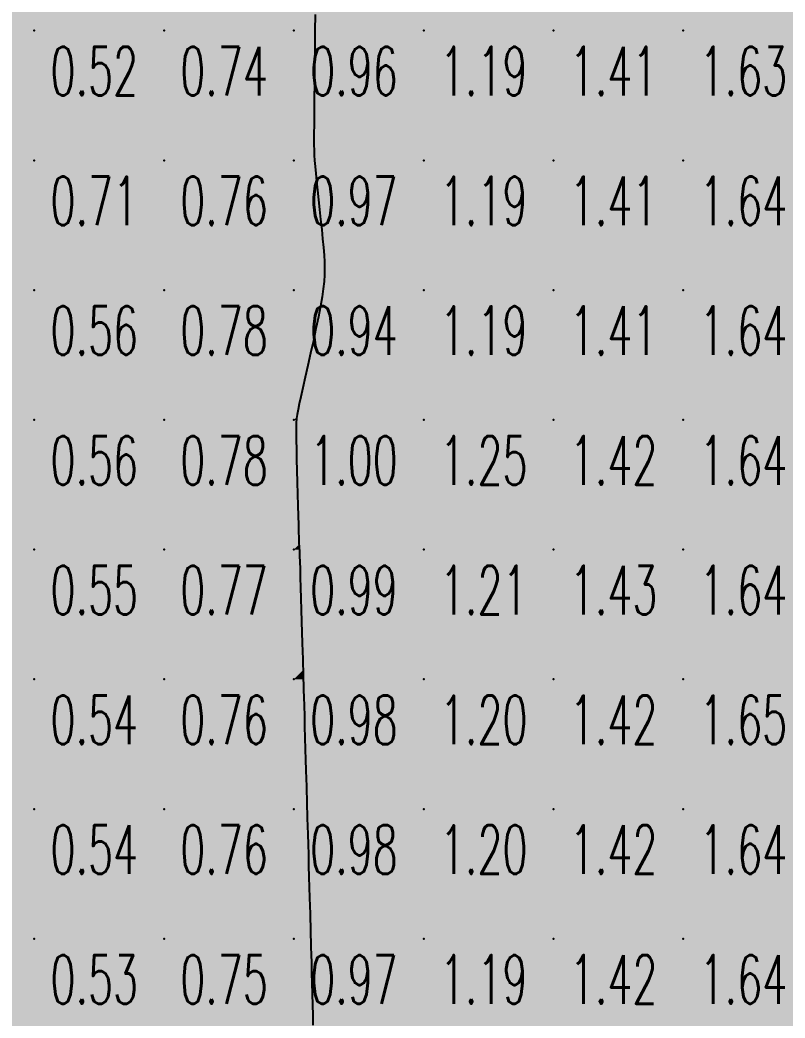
# Model space of a CAD drawing. Header units: millimetres. Extents: x 88261 to 90953, y 390274 to 392322.
# Drawn here: x 90599.2 to 90658.1, y 390581.1 to 390658.1 of the extents above; entities that cross this region are included whole.
import ezdxf
from ezdxf.enums import TextEntityAlignment as Align

# ---------------------------------------------------------------- set-up
doc = ezdxf.new("R2010")
doc.units = ezdxf.units.MM
doc.header["$LTSCALE"] = 25
doc.linetypes.add('DOT', pattern=[6.35, 0, -6.35])
for name, color, linetype in [('CN_03_00', 7, 'Continuous'), ('COTEAlt', 7, 'Continuous'), ('HSABLHUMIDE', 24, 'DOT'), ('TN_COLORIAGE', 7, 'Continuous')]:
    doc.layers.add(name, color=color, linetype=linetype)
doc.styles.add('Simplex 1.0', font='Simplex.shx', dxfattribs={"width": 0.99, "height": 2.5})
doc.styles.get("Standard").update_dxf_attribs({"font": 'times.ttf'})

# ---------------------------------------------------------------- blocks, each defined once
blk = doc.blocks.new('COTE')
at = {"color": 0}
blk.add_point((0, 0), dxfattribs=at)
at = {"layer": 'COTEAlt'}
blk.add_attdef('ALT', text='', height=3.75, dxfattribs=at).set_placement((1.25, -1.25), align=Align.TOP_LEFT)

msp = doc.modelspace()

# ---------------------------------------------------------------- hatches: boundary and pattern name
at = {"layer": 'HSABLHUMIDE', "ltscale": 2}
h = msp.add_hatch(dxfattribs=at)
h.set_pattern_fill('AR-SAND', color=41, scale=0.05, style=0)
h.set_pattern_definition([(37.5, (-0.35, -2.46), (-0.080001565, 2.447066187), [0, -1.9304, 0, -2.159, 0, -2.06375]), (7.5, (-0.35, -2.46), (2.247616416, 3.584125503), [0, -1.0414, 0, -1.7399, 0, -0.66675]), (327.5, (-1.912, -2.46), (3.954961851, 0.007185923), [0, -0.635, 0, -2.286, 0, -2.9845]), (317.5, (-1.912, -2.46), (3.817782262, 1.114646616), [0, -0.3175, 0, -1.4986, 0, -1.7145])])
h.paths.add_polyline_path([(90808.314, 390673.907), (90810.252, 390699.667), (90815.684, 390741.548), (90824.92, 390770.915), (90815.719, 390817.438), (90807.046, 390826.385), (90800.869, 390832.466), (90771.533, 390842.197), (90760.378, 390842.978), (90754.31, 390848.427), (90743.777, 390853.256), (90735.927, 390857.505), (90724.713, 390864.349), (90715.757, 390870.178), (90708.417, 390875.874), (90700.276, 390881.053), (90683.168, 390899.741), (90679.292, 390902.113), (90675.872, 390906.583), (90650.249, 390917.239), (90650.249, 390882.239), (90650.249, 390864.98), (90650.249, 390847.239), (90650.249, 390817.239), (90650.249, 390792.239), (90650.249, 390737.239), (90650.249, 390712.239), (90650.249, 390677.239), (90650.249, 390647.239), (90650.249, 390622.239), (90650.249, 390590.218), (90650.249, 390589.373), (90650.249, 390567.239), (90650.249, 390527.239), (90660.249, 390527.239), (90660.249, 390507.239), (90670.249, 390507.239), (90670.249, 390497.239), (90680.249, 390497.239), (90680.249, 390487.239), (90690.249, 390487.239), (90690.249, 390477.239), (90700.249, 390477.239), (90700.249, 390467.239), (90730.249, 390477.239), (90700.249, 390467.239), (90710.249, 390467.239), (90740.249, 390477.239), (90710.249, 390467.239), (90710.249, 390457.239), (90747.205, 390431.83), (90764.532, 390419.608), (90781.97, 390396.196), (90798.133, 390389.258), (90804.014, 390373.083), (90822.036, 390361.385), (90841.42, 390350.17), (90852.829, 390318.921), (90866.45, 390300.494), (90904.86, 390280.828), (90909.948, 390275.279), (90952.149, 390275.279), (90952.138, 390296.428), (90920.973, 390330.089), (90897.785, 390348.264), (90877.466, 390366.758), (90855.319, 390383.661), (90846.62, 390409.419), (90826.784, 390428.115), (90814.415, 390447.816), (90801.653, 390460.748), (90789.247, 390478.56), (90783.933, 390495.681), (90782.445, 390506.041), (90782.122, 390521.898), (90785.038, 390543.818), (90786.824, 390559.336), (90790.568, 390575.413), (90794.119, 390593.836), (90801.541, 390613.192), (90802.696, 390633.386)])

# ---------------------------------------------------------------- linework, layer by layer
at = {"layer": 'CN_03_00', "elevation": 1, "flags": 128}
msp.add_lwpolyline([(90621.885, 390658.478), (90621.881, 390658.057), (90621.877, 390657.636), (90621.872, 390657.187), (90621.867, 390656.685), (90621.862, 390656.103), (90621.855, 390655.423), (90621.848, 390654.663), (90621.84, 390653.851), (90621.831, 390653.012), (90621.823, 390652.174), (90621.815, 390651.364), (90621.808, 390650.608), (90621.801, 390649.934), (90621.796, 390649.358), (90621.793, 390648.866), (90621.795, 390648.431), (90621.803, 390648.029), (90621.819, 390647.633), (90621.844, 390647.219), (90621.88, 390646.762), (90621.929, 390646.236), (90621.992, 390645.623), (90622.065, 390644.939), (90622.146, 390644.203), (90622.23, 390643.439), (90622.314, 390642.668), (90622.395, 390641.912), (90622.468, 390641.192), (90622.53, 390640.531), (90622.578, 390639.942), (90622.609, 390639.408), (90622.62, 390638.906), (90622.609, 390638.411), (90622.574, 390637.898), (90622.511, 390637.342), (90622.419, 390636.721), (90622.294, 390636.008), (90622.137, 390635.189), (90621.954, 390634.289), (90621.753, 390633.339), (90621.543, 390632.374), (90621.334, 390631.426), (90621.132, 390630.529), (90620.948, 390629.717), (90620.79, 390629.022), (90620.664, 390628.466), (90620.569, 390628.024), (90620.5, 390627.658), (90620.455, 390627.331), (90620.429, 390627.005), (90620.419, 390626.644), (90620.421, 390626.209), (90620.431, 390625.665), (90620.446, 390624.985), (90620.464, 390624.194), (90620.485, 390623.328), (90620.507, 390622.424), (90620.531, 390621.519), (90620.554, 390620.648), (90620.576, 390619.849), (90620.597, 390619.158), (90620.614, 390618.599), (90620.63, 390618.15), (90620.645, 390617.773), (90620.658, 390617.435), (90620.673, 390617.1), (90620.688, 390616.731), (90620.704, 390616.294), (90620.723, 390615.754), (90620.745, 390615.085), (90620.77, 390614.312), (90620.795, 390613.467), (90620.822, 390612.586), (90620.848, 390611.702), (90620.872, 390610.85), (90620.895, 390610.064), (90620.915, 390609.377), (90620.931, 390608.814), (90620.944, 390608.352), (90620.955, 390607.958), (90620.966, 390607.599), (90620.976, 390607.242), (90620.987, 390606.854), (90621, 390606.403), (90621.016, 390605.855), (90621.035, 390605.188), (90621.057, 390604.423), (90621.081, 390603.592), (90621.105, 390602.726), (90621.13, 390601.859), (90621.154, 390601.022), (90621.177, 390600.246), (90621.196, 390599.563), (90621.212, 390598.996), (90621.226, 390598.523), (90621.238, 390598.114), (90621.248, 390597.738), (90621.259, 390597.364), (90621.271, 390596.962), (90621.284, 390596.5), (90621.3, 390595.948), (90621.319, 390595.285), (90621.34, 390594.53), (90621.364, 390593.714), (90621.388, 390592.866), (90621.413, 390592.016), (90621.436, 390591.193), (90621.458, 390590.427), (90621.478, 390589.749), (90621.494, 390589.178), (90621.508, 390588.694), (90621.52, 390588.27), (90621.531, 390587.877), (90621.541, 390587.486), (90621.553, 390587.068), (90621.565, 390586.594), (90621.58, 390586.037), (90621.597, 390585.376), (90621.617, 390584.63), (90621.637, 390583.827), (90621.659, 390582.994), (90621.68, 390582.159), (90621.7, 390581.35), (90621.719, 390580.594)], dxfattribs=at)
at = {"layer": 'TN_COLORIAGE', "color": 81}
for points in [[(90590.249, 390667.239, 0.515), (90590.249, 390657.239, 0.515), (90600.249, 390667.239, 0.515)], [(90590.249, 390657.239, 0.515), (90600.249, 390657.239, 0.515), (90600.249, 390667.239, 0.515)], [(90600.249, 390667.239, 0.738), (90600.249, 390657.239, 0.738), (90610.249, 390667.239, 0.738)], [(90600.249, 390657.239, 0.738), (90610.249, 390657.239, 0.738), (90610.249, 390667.239, 0.738)], [(90610.249, 390667.239, 0.962), (90610.249, 390657.239, 0.962), (90620.249, 390667.239, 0.962)], [(90610.249, 390657.239, 0.962), (90620.249, 390657.239, 0.962), (90620.249, 390667.239, 0.962)], [(90620.249, 390667.239, 1), (90621.971, 390667.239, 1), (90620.249, 390657.239, 1), (90621.889, 390658.879, 1)], [(90621.873, 390657.239, 0.964), (90621.889, 390658.879, 0.964), (90620.249, 390657.239, 0.964)], [(90590.249, 390657.239, 0.518), (90590.249, 390647.239, 0.518), (90600.249, 390657.239, 0.518)], [(90590.249, 390647.239, 0.518), (90600.249, 390647.239, 0.518), (90600.249, 390657.239, 0.518)], [(90600.249, 390657.239, 0.74), (90600.249, 390647.239, 0.74), (90610.249, 390657.239, 0.74)], [(90600.249, 390647.239, 0.74), (90610.249, 390647.239, 0.74), (90610.249, 390657.239, 0.74)], [(90610.249, 390657.239, 0.964), (90610.249, 390647.239, 0.964), (90620.249, 390657.239, 0.964)], [(90610.249, 390647.239, 0.964), (90620.249, 390647.239, 0.964), (90620.249, 390657.239, 0.964)], [(90620.249, 390657.239, 1), (90621.873, 390657.239, 1), (90620.249, 390647.239, 1), (90621.79, 390648.781, 1)], [(90621.775, 390647.239, 0.966), (90621.79, 390648.781, 0.966), (90620.249, 390647.239, 0.966)], [(90590.249, 390647.239, 0.706), (90590.249, 390637.239, 0.706), (90600.249, 390647.239, 0.706)], [(90590.249, 390637.239, 0.706), (90600.249, 390637.239, 0.706), (90600.249, 390647.239, 0.706)], [(90600.249, 390647.239, 0.758), (90600.249, 390637.239, 0.758), (90610.249, 390647.239, 0.758)], [(90600.249, 390637.239, 0.758), (90610.249, 390637.239, 0.758), (90610.249, 390647.239, 0.758)], [(90610.249, 390647.239, 0.966), (90610.249, 390637.239, 0.966), (90620.249, 390647.239, 0.966)], [(90610.249, 390637.239, 0.966), (90620.249, 390637.239, 0.966), (90620.249, 390647.239, 0.966)], [(90620.249, 390637.239, 1), (90622.686, 390639.676, 1), (90620.249, 390647.239, 1), (90621.775, 390647.239, 1)], [(90622.664, 390637.239, 0.939), (90622.686, 390639.676, 0.939), (90620.249, 390637.239, 0.939)], [(90590.249, 390637.239, 0.562), (90590.249, 390627.239, 0.562), (90600.249, 390637.239, 0.562)], [(90590.249, 390627.239, 0.562), (90600.249, 390627.239, 0.562), (90600.249, 390637.239, 0.562)], [(90600.249, 390637.239, 0.782), (90600.249, 390627.239, 0.782), (90610.249, 390637.239, 0.782)], [(90600.249, 390627.239, 0.782), (90610.249, 390627.239, 0.782), (90610.249, 390637.239, 0.782)], [(90610.249, 390637.239, 0.939), (90610.249, 390627.239, 0.939), (90620.249, 390637.239, 0.939)], [(90610.249, 390627.239, 0.939), (90620.249, 390627.239, 0.939), (90620.249, 390637.239, 0.939)], [(90620.249, 390637.239, 1), (90622.664, 390637.239, 1), (90620.249, 390627.239, 1), (90620.423, 390627.414, 1)], [(90620.384, 390627.239, 0.997), (90620.423, 390627.414, 0.997), (90620.249, 390627.239, 0.997)], [(90590.249, 390627.239, 0.556), (90590.249, 390617.239, 0.556), (90600.249, 390627.239, 0.556)], [(90590.249, 390617.239, 0.556), (90600.249, 390617.239, 0.556), (90600.249, 390627.239, 0.556)], [(90600.249, 390627.239, 0.776), (90600.249, 390617.239, 0.776), (90610.249, 390627.239, 0.776)], [(90600.249, 390617.239, 0.776), (90610.249, 390617.239, 0.776), (90610.249, 390627.239, 0.776)], [(90610.249, 390627.239, 0.997), (90610.249, 390617.239, 0.997), (90620.249, 390627.239, 0.997)], [(90610.249, 390617.239, 0.997), (90620.249, 390617.239, 0.997), (90620.249, 390627.239, 0.997)], [(90620.249, 390617.239, 1), (90620.627, 390617.617, 1), (90620.249, 390627.239, 1), (90620.384, 390627.239, 1)], [(90620.627, 390617.617, 0.99), (90620.689, 390617.239, 0.99), (90620.249, 390617.239, 0.99)], [(90590.249, 390617.239, 0.549), (90590.249, 390607.239, 0.549), (90600.249, 390617.239, 0.549)], [(90590.249, 390607.239, 0.549), (90600.249, 390607.239, 0.549), (90600.249, 390617.239, 0.549)], [(90600.249, 390617.239, 0.77), (90600.249, 390607.239, 0.77), (90610.249, 390617.239, 0.77)], [(90600.249, 390607.239, 0.77), (90610.249, 390607.239, 0.77), (90610.249, 390617.239, 0.77)], [(90610.249, 390617.239, 0.99), (90610.249, 390607.239, 0.99), (90620.249, 390617.239, 0.99)], [(90610.249, 390607.239, 0.99), (90620.249, 390607.239, 0.99), (90620.249, 390617.239, 0.99)], [(90620.249, 390607.239, 1), (90620.956, 390607.946, 1), (90620.249, 390617.239, 1), (90620.689, 390617.239, 1)], [(90620.956, 390607.946, 0.984), (90620.976, 390607.239, 0.984), (90620.249, 390607.239, 0.984)], [(90590.249, 390607.239, 0.543), (90590.249, 390597.239, 0.543), (90600.249, 390607.239, 0.543)], [(90590.249, 390597.239, 0.543), (90600.249, 390597.239, 0.543), (90600.249, 390607.239, 0.543)], [(90600.249, 390607.239, 0.764), (90600.249, 390597.239, 0.764), (90610.249, 390607.239, 0.764)], [(90600.249, 390597.239, 0.764), (90610.249, 390597.239, 0.764), (90610.249, 390607.239, 0.764)], [(90610.249, 390607.239, 0.984), (90610.249, 390597.239, 0.984), (90620.249, 390607.239, 0.984)], [(90610.249, 390597.239, 0.984), (90620.249, 390597.239, 0.984), (90620.249, 390607.239, 0.984)], [(90620.249, 390597.239, 1), (90621.235, 390598.225, 1), (90620.249, 390607.239, 1), (90620.976, 390607.239, 1)], [(90621.235, 390598.225, 0.978), (90621.263, 390597.239, 0.978), (90620.249, 390597.239, 0.978)], [(90590.249, 390597.239, 0.537), (90590.249, 390587.239, 0.537), (90600.249, 390597.239, 0.537)], [(90590.249, 390587.239, 0.537), (90600.249, 390587.239, 0.537), (90600.249, 390597.239, 0.537)], [(90600.249, 390597.239, 0.757), (90600.249, 390587.239, 0.757), (90610.249, 390597.239, 0.757)], [(90600.249, 390587.239, 0.757), (90610.249, 390587.239, 0.757), (90610.249, 390597.239, 0.757)], [(90610.249, 390597.239, 0.978), (90610.249, 390587.239, 0.978), (90620.249, 390597.239, 0.978)], [(90610.249, 390587.239, 0.978), (90620.249, 390587.239, 0.978), (90620.249, 390597.239, 0.978)], [(90620.249, 390587.239, 1), (90621.513, 390588.504, 1), (90620.249, 390597.239, 1), (90621.263, 390597.239, 1)], [(90621.513, 390588.504, 0.971), (90621.549, 390587.239, 0.971), (90620.249, 390587.239, 0.971)], [(90590.249, 390587.239, 0.53), (90590.249, 390577.239, 0.53), (90600.249, 390587.239, 0.53)], [(90590.249, 390577.239, 0.53), (90600.249, 390577.239, 0.53), (90600.249, 390587.239, 0.53)], [(90600.249, 390587.239, 0.751), (90600.249, 390577.239, 0.751), (90610.249, 390587.239, 0.751)], [(90600.249, 390577.239, 0.751), (90610.249, 390577.239, 0.751), (90610.249, 390587.239, 0.751)], [(90610.249, 390587.239, 0.971), (90610.249, 390577.239, 0.971), (90620.249, 390587.239, 0.971)], [(90610.249, 390577.239, 0.971), (90620.249, 390577.239, 0.971), (90620.249, 390587.239, 0.971)], [(90620.249, 390577.239, 1), (90621.769, 390578.76, 1), (90620.249, 390587.239, 1), (90621.549, 390587.239, 1)]]:
    msp.add_solid(points, dxfattribs=at)
at = {"layer": 'TN_COLORIAGE', "color": 71}
for points in [[(90621.889, 390658.879, 1.187), (90621.873, 390657.239, 1.187), (90630.249, 390667.239, 1.187), (90630.249, 390657.239, 1.187)], [(90630.249, 390657.239, 1.408), (90640.249, 390657.239, 1.408), (90640.249, 390667.239, 1.408)], [(90630.249, 390667.239, 1.408), (90630.249, 390657.239, 1.408), (90640.249, 390667.239, 1.408)], [(90650.249, 390657.239, 1.41), (90650.249, 390667.239, 1.41), (90640.249, 390657.239, 1.41)], [(90640.249, 390667.239, 1.631), (90640.249, 390657.239, 1.631), (90650.249, 390667.239, 1.631)], [(90621.79, 390648.781, 1.189), (90621.775, 390647.239, 1.189), (90630.249, 390657.239, 1.189), (90630.249, 390647.239, 1.189)], [(90621.79, 390648.781, 1.187), (90621.873, 390657.239, 1.187), (90630.249, 390657.239, 1.187)], [(90630.249, 390647.239, 1.41), (90640.249, 390647.239, 1.41), (90640.249, 390657.239, 1.41)], [(90630.249, 390657.239, 1.41), (90630.249, 390647.239, 1.41), (90640.249, 390657.239, 1.41)], [(90650.249, 390647.239, 1.412), (90650.249, 390657.239, 1.412), (90640.249, 390647.239, 1.412)], [(90640.249, 390657.239, 1.634), (90640.249, 390647.239, 1.634), (90650.249, 390657.239, 1.634)], [(90621.775, 390647.239, 1.189), (90622.686, 390639.676, 1.189), (90630.249, 390647.239, 1.189)], [(90622.686, 390639.676, 1.191), (90622.664, 390637.239, 1.191), (90630.249, 390647.239, 1.191), (90630.249, 390637.239, 1.191)], [(90630.249, 390637.239, 1.412), (90640.249, 390637.239, 1.412), (90640.249, 390647.239, 1.412)], [(90630.249, 390647.239, 1.412), (90630.249, 390637.239, 1.412), (90640.249, 390647.239, 1.412)], [(90650.249, 390637.239, 1.415), (90650.249, 390647.239, 1.415), (90640.249, 390637.239, 1.415)], [(90640.249, 390647.239, 1.636), (90640.249, 390637.239, 1.636), (90650.249, 390647.239, 1.636)], [(90620.423, 390627.414, 1.247), (90620.384, 390627.239, 1.247), (90630.249, 390637.239, 1.247), (90630.249, 390627.239, 1.247)], [(90620.423, 390627.414, 1.191), (90622.664, 390637.239, 1.191), (90630.249, 390637.239, 1.191)], [(90630.249, 390627.239, 1.415), (90640.249, 390627.239, 1.415), (90640.249, 390637.239, 1.415)], [(90630.249, 390637.239, 1.415), (90630.249, 390627.239, 1.415), (90640.249, 390637.239, 1.415)], [(90650.249, 390627.239, 1.417), (90650.249, 390637.239, 1.417), (90640.249, 390627.239, 1.417)], [(90640.249, 390637.239, 1.638), (90640.249, 390627.239, 1.638), (90650.249, 390637.239, 1.638)], [(90620.384, 390627.239, 1.247), (90620.627, 390617.617, 1.247), (90630.249, 390627.239, 1.247)], [(90620.689, 390617.239, 1.247), (90620.627, 390617.617, 1.247), (90630.249, 390617.239, 1.247), (90630.249, 390627.239, 1.247)], [(90630.249, 390617.239, 1.417), (90640.249, 390617.239, 1.417), (90640.249, 390627.239, 1.417)], [(90630.249, 390627.239, 1.417), (90630.249, 390617.239, 1.417), (90640.249, 390627.239, 1.417)], [(90650.249, 390617.239, 1.431), (90650.249, 390627.239, 1.431), (90640.249, 390617.239, 1.431)], [(90640.249, 390627.239, 1.64), (90640.249, 390617.239, 1.64), (90650.249, 390627.239, 1.64)], [(90620.689, 390617.239, 1.211), (90620.956, 390607.946, 1.211), (90630.249, 390617.239, 1.211)], [(90620.976, 390607.239, 1.211), (90620.956, 390607.946, 1.211), (90630.249, 390607.239, 1.211), (90630.249, 390617.239, 1.211)], [(90630.249, 390607.239, 1.431), (90640.249, 390607.239, 1.431), (90640.249, 390617.239, 1.431)], [(90630.249, 390617.239, 1.431), (90630.249, 390607.239, 1.431), (90640.249, 390617.239, 1.431)], [(90650.249, 390607.239, 1.425), (90650.249, 390617.239, 1.425), (90640.249, 390607.239, 1.425)], [(90640.249, 390617.239, 1.645), (90640.249, 390607.239, 1.645), (90650.249, 390617.239, 1.645)], [(90620.976, 390607.239, 1.204), (90621.235, 390598.225, 1.204), (90630.249, 390607.239, 1.204)], [(90621.263, 390597.239, 1.204), (90621.235, 390598.225, 1.204), (90630.249, 390597.239, 1.204), (90630.249, 390607.239, 1.204)], [(90630.249, 390597.239, 1.425), (90640.249, 390597.239, 1.425), (90640.249, 390607.239, 1.425)], [(90630.249, 390607.239, 1.425), (90630.249, 390597.239, 1.425), (90640.249, 390607.239, 1.425)], [(90650.249, 390597.239, 1.419), (90650.249, 390607.239, 1.419), (90640.249, 390597.239, 1.419)], [(90640.249, 390607.239, 1.645), (90640.249, 390597.239, 1.645), (90650.249, 390607.239, 1.645)], [(90621.263, 390597.239, 1.198), (90621.513, 390588.504, 1.198), (90630.249, 390597.239, 1.198)], [(90621.549, 390587.239, 1.198), (90621.513, 390588.504, 1.198), (90630.249, 390587.239, 1.198), (90630.249, 390597.239, 1.198)], [(90630.249, 390587.239, 1.419), (90640.249, 390587.239, 1.419), (90640.249, 390597.239, 1.419)], [(90630.249, 390597.239, 1.419), (90630.249, 390587.239, 1.419), (90640.249, 390597.239, 1.419)], [(90650.249, 390587.239, 1.415), (90650.249, 390597.239, 1.415), (90640.249, 390587.239, 1.415)], [(90640.249, 390597.239, 1.641), (90640.249, 390587.239, 1.641), (90650.249, 390597.239, 1.641)], [(90621.549, 390587.239, 1.192), (90621.769, 390578.76, 1.192), (90630.249, 390587.239, 1.192)], [(90621.784, 390577.239, 1.192), (90621.769, 390578.76, 1.192), (90630.249, 390577.239, 1.192), (90630.249, 390587.239, 1.192)], [(90630.249, 390577.239, 1.415), (90640.249, 390577.239, 1.415), (90640.249, 390587.239, 1.415)], [(90630.249, 390587.239, 1.415), (90630.249, 390577.239, 1.415), (90640.249, 390587.239, 1.415)], [(90650.249, 390577.239, 1.414), (90650.249, 390587.239, 1.414), (90640.249, 390577.239, 1.414)], [(90640.249, 390587.239, 1.639), (90640.249, 390577.239, 1.639), (90650.249, 390587.239, 1.639)]]:
    msp.add_solid(points, dxfattribs=at)

# ---------------------------------------------------------------- block references
at = {"layer": 'COTEAlt'}
ref = msp.add_blockref('COTE', (90600.249, 390657.239), dxfattribs=at)
ref.add_attrib('ALT', '0.52', dxfattribs={"height": 3.75, "style": 'Simplex 1.0', "width": 0.6}).set_placement((90601.499, 390655.989), align=Align.TOP_LEFT)
ref = msp.add_blockref('COTE', (90610.249, 390657.239), dxfattribs=at)
ref.add_attrib('ALT', '0.74', dxfattribs={"height": 3.75, "style": 'Simplex 1.0', "width": 0.6}).set_placement((90611.499, 390655.989), align=Align.TOP_LEFT)
ref = msp.add_blockref('COTE', (90620.249, 390657.239), dxfattribs=at)
ref.add_attrib('ALT', '0.96', dxfattribs={"height": 3.75, "style": 'Simplex 1.0', "width": 0.6}).set_placement((90621.499, 390655.989), align=Align.TOP_LEFT)
ref = msp.add_blockref('COTE', (90630.249, 390657.239), dxfattribs=at)
ref.add_attrib('ALT', '1.19', dxfattribs={"height": 3.75, "style": 'Simplex 1.0', "width": 0.6}).set_placement((90631.499, 390655.989), align=Align.TOP_LEFT)
ref = msp.add_blockref('COTE', (90640.249, 390657.239), dxfattribs=at)
ref.add_attrib('ALT', '1.41', dxfattribs={"height": 3.75, "style": 'Simplex 1.0', "width": 0.6}).set_placement((90641.499, 390655.989), align=Align.TOP_LEFT)
ref = msp.add_blockref('COTE', (90650.249, 390657.239), dxfattribs=at)
ref.add_attrib('ALT', '1.63', dxfattribs={"height": 3.75, "style": 'Simplex 1.0', "width": 0.6}).set_placement((90651.499, 390655.989), align=Align.TOP_LEFT)
ref = msp.add_blockref('COTE', (90600.249, 390647.239), dxfattribs=at)
ref.add_attrib('ALT', '0.71', dxfattribs={"height": 3.75, "style": 'Simplex 1.0', "width": 0.6}).set_placement((90601.499, 390645.989), align=Align.TOP_LEFT)
ref = msp.add_blockref('COTE', (90610.249, 390647.239), dxfattribs=at)
ref.add_attrib('ALT', '0.76', dxfattribs={"height": 3.75, "style": 'Simplex 1.0', "width": 0.6}).set_placement((90611.499, 390645.989), align=Align.TOP_LEFT)
ref = msp.add_blockref('COTE', (90620.249, 390647.239), dxfattribs=at)
ref.add_attrib('ALT', '0.97', dxfattribs={"height": 3.75, "style": 'Simplex 1.0', "width": 0.6}).set_placement((90621.499, 390645.989), align=Align.TOP_LEFT)
ref = msp.add_blockref('COTE', (90630.249, 390647.239), dxfattribs=at)
ref.add_attrib('ALT', '1.19', dxfattribs={"height": 3.75, "style": 'Simplex 1.0', "width": 0.6}).set_placement((90631.499, 390645.989), align=Align.TOP_LEFT)
ref = msp.add_blockref('COTE', (90640.249, 390647.239), dxfattribs=at)
ref.add_attrib('ALT', '1.41', dxfattribs={"height": 3.75, "style": 'Simplex 1.0', "width": 0.6}).set_placement((90641.499, 390645.989), align=Align.TOP_LEFT)
ref = msp.add_blockref('COTE', (90650.249, 390647.239), dxfattribs=at)
ref.add_attrib('ALT', '1.64', dxfattribs={"height": 3.75, "style": 'Simplex 1.0', "width": 0.6}).set_placement((90651.499, 390645.989), align=Align.TOP_LEFT)
ref = msp.add_blockref('COTE', (90600.249, 390637.239), dxfattribs=at)
ref.add_attrib('ALT', '0.56', dxfattribs={"height": 3.75, "style": 'Simplex 1.0', "width": 0.6}).set_placement((90601.499, 390635.989), align=Align.TOP_LEFT)
ref = msp.add_blockref('COTE', (90610.249, 390637.239), dxfattribs=at)
ref.add_attrib('ALT', '0.78', dxfattribs={"height": 3.75, "style": 'Simplex 1.0', "width": 0.6}).set_placement((90611.499, 390635.989), align=Align.TOP_LEFT)
ref = msp.add_blockref('COTE', (90620.249, 390637.239), dxfattribs=at)
ref.add_attrib('ALT', '0.94', dxfattribs={"height": 3.75, "style": 'Simplex 1.0', "width": 0.6}).set_placement((90621.499, 390635.989), align=Align.TOP_LEFT)
ref = msp.add_blockref('COTE', (90630.249, 390637.239), dxfattribs=at)
ref.add_attrib('ALT', '1.19', dxfattribs={"height": 3.75, "style": 'Simplex 1.0', "width": 0.6}).set_placement((90631.499, 390635.989), align=Align.TOP_LEFT)
ref = msp.add_blockref('COTE', (90640.249, 390637.239), dxfattribs=at)
ref.add_attrib('ALT', '1.41', dxfattribs={"height": 3.75, "style": 'Simplex 1.0', "width": 0.6}).set_placement((90641.499, 390635.989), align=Align.TOP_LEFT)
ref = msp.add_blockref('COTE', (90650.249, 390637.239), dxfattribs=at)
ref.add_attrib('ALT', '1.64', dxfattribs={"height": 3.75, "style": 'Simplex 1.0', "width": 0.6}).set_placement((90651.499, 390635.989), align=Align.TOP_LEFT)
ref = msp.add_blockref('COTE', (90600.249, 390627.239), dxfattribs=at)
ref.add_attrib('ALT', '0.56', dxfattribs={"height": 3.75, "style": 'Simplex 1.0', "width": 0.6}).set_placement((90601.499, 390625.989), align=Align.TOP_LEFT)
ref = msp.add_blockref('COTE', (90610.249, 390627.239), dxfattribs=at)
ref.add_attrib('ALT', '0.78', dxfattribs={"height": 3.75, "style": 'Simplex 1.0', "width": 0.6}).set_placement((90611.499, 390625.989), align=Align.TOP_LEFT)
ref = msp.add_blockref('COTE', (90620.249, 390627.239), dxfattribs=at)
ref.add_attrib('ALT', '1.00', dxfattribs={"height": 3.75, "style": 'Simplex 1.0', "width": 0.6}).set_placement((90621.499, 390625.989), align=Align.TOP_LEFT)
ref = msp.add_blockref('COTE', (90630.249, 390627.239), dxfattribs=at)
ref.add_attrib('ALT', '1.25', dxfattribs={"height": 3.75, "style": 'Simplex 1.0', "width": 0.6}).set_placement((90631.499, 390625.989), align=Align.TOP_LEFT)
ref = msp.add_blockref('COTE', (90640.249, 390627.239), dxfattribs=at)
ref.add_attrib('ALT', '1.42', dxfattribs={"height": 3.75, "style": 'Simplex 1.0', "width": 0.6}).set_placement((90641.499, 390625.989), align=Align.TOP_LEFT)
ref = msp.add_blockref('COTE', (90650.249, 390627.239), dxfattribs=at)
ref.add_attrib('ALT', '1.64', dxfattribs={"height": 3.75, "style": 'Simplex 1.0', "width": 0.6}).set_placement((90651.499, 390625.989), align=Align.TOP_LEFT)
ref = msp.add_blockref('COTE', (90600.249, 390617.239), dxfattribs=at)
ref.add_attrib('ALT', '0.55', dxfattribs={"height": 3.75, "style": 'Simplex 1.0', "width": 0.6}).set_placement((90601.499, 390615.989), align=Align.TOP_LEFT)
ref = msp.add_blockref('COTE', (90610.249, 390617.239), dxfattribs=at)
ref.add_attrib('ALT', '0.77', dxfattribs={"height": 3.75, "style": 'Simplex 1.0', "width": 0.6}).set_placement((90611.499, 390615.989), align=Align.TOP_LEFT)
ref = msp.add_blockref('COTE', (90620.249, 390617.239), dxfattribs=at)
ref.add_attrib('ALT', '0.99', dxfattribs={"height": 3.75, "style": 'Simplex 1.0', "width": 0.6}).set_placement((90621.499, 390615.989), align=Align.TOP_LEFT)
ref = msp.add_blockref('COTE', (90630.249, 390617.239), dxfattribs=at)
ref.add_attrib('ALT', '1.21', dxfattribs={"height": 3.75, "style": 'Simplex 1.0', "width": 0.6}).set_placement((90631.499, 390615.989), align=Align.TOP_LEFT)
ref = msp.add_blockref('COTE', (90640.249, 390617.239), dxfattribs=at)
ref.add_attrib('ALT', '1.43', dxfattribs={"height": 3.75, "style": 'Simplex 1.0', "width": 0.6}).set_placement((90641.499, 390615.989), align=Align.TOP_LEFT)
ref = msp.add_blockref('COTE', (90650.249, 390617.239), dxfattribs=at)
ref.add_attrib('ALT', '1.64', dxfattribs={"height": 3.75, "style": 'Simplex 1.0', "width": 0.6}).set_placement((90651.499, 390615.989), align=Align.TOP_LEFT)
ref = msp.add_blockref('COTE', (90600.249, 390607.239), dxfattribs=at)
ref.add_attrib('ALT', '0.54', dxfattribs={"height": 3.75, "style": 'Simplex 1.0', "width": 0.6}).set_placement((90601.499, 390605.989), align=Align.TOP_LEFT)
ref = msp.add_blockref('COTE', (90610.249, 390607.239), dxfattribs=at)
ref.add_attrib('ALT', '0.76', dxfattribs={"height": 3.75, "style": 'Simplex 1.0', "width": 0.6}).set_placement((90611.499, 390605.989), align=Align.TOP_LEFT)
ref = msp.add_blockref('COTE', (90620.249, 390607.239), dxfattribs=at)
ref.add_attrib('ALT', '0.98', dxfattribs={"height": 3.75, "style": 'Simplex 1.0', "width": 0.6}).set_placement((90621.499, 390605.989), align=Align.TOP_LEFT)
ref = msp.add_blockref('COTE', (90630.249, 390607.239), dxfattribs=at)
ref.add_attrib('ALT', '1.20', dxfattribs={"height": 3.75, "style": 'Simplex 1.0', "width": 0.6}).set_placement((90631.499, 390605.989), align=Align.TOP_LEFT)
ref = msp.add_blockref('COTE', (90640.249, 390607.239), dxfattribs=at)
ref.add_attrib('ALT', '1.42', dxfattribs={"height": 3.75, "style": 'Simplex 1.0', "width": 0.6}).set_placement((90641.499, 390605.989), align=Align.TOP_LEFT)
ref = msp.add_blockref('COTE', (90650.249, 390607.239), dxfattribs=at)
ref.add_attrib('ALT', '1.65', dxfattribs={"height": 3.75, "style": 'Simplex 1.0', "width": 0.6}).set_placement((90651.499, 390605.989), align=Align.TOP_LEFT)
ref = msp.add_blockref('COTE', (90600.249, 390597.239), dxfattribs=at)
ref.add_attrib('ALT', '0.54', dxfattribs={"height": 3.75, "style": 'Simplex 1.0', "width": 0.6}).set_placement((90601.499, 390595.989), align=Align.TOP_LEFT)
ref = msp.add_blockref('COTE', (90610.249, 390597.239), dxfattribs=at)
ref.add_attrib('ALT', '0.76', dxfattribs={"height": 3.75, "style": 'Simplex 1.0', "width": 0.6}).set_placement((90611.499, 390595.989), align=Align.TOP_LEFT)
ref = msp.add_blockref('COTE', (90620.249, 390597.239), dxfattribs=at)
ref.add_attrib('ALT', '0.98', dxfattribs={"height": 3.75, "style": 'Simplex 1.0', "width": 0.6}).set_placement((90621.499, 390595.989), align=Align.TOP_LEFT)
ref = msp.add_blockref('COTE', (90630.249, 390597.239), dxfattribs=at)
ref.add_attrib('ALT', '1.20', dxfattribs={"height": 3.75, "style": 'Simplex 1.0', "width": 0.6}).set_placement((90631.499, 390595.989), align=Align.TOP_LEFT)
ref = msp.add_blockref('COTE', (90640.249, 390597.239), dxfattribs=at)
ref.add_attrib('ALT', '1.42', dxfattribs={"height": 3.75, "style": 'Simplex 1.0', "width": 0.6}).set_placement((90641.499, 390595.989), align=Align.TOP_LEFT)
ref = msp.add_blockref('COTE', (90650.249, 390597.239), dxfattribs=at)
ref.add_attrib('ALT', '1.64', dxfattribs={"height": 3.75, "style": 'Simplex 1.0', "width": 0.6}).set_placement((90651.499, 390595.989), align=Align.TOP_LEFT)
ref = msp.add_blockref('COTE', (90600.249, 390587.239), dxfattribs=at)
ref.add_attrib('ALT', '0.53', dxfattribs={"height": 3.75, "style": 'Simplex 1.0', "width": 0.6}).set_placement((90601.499, 390585.989), align=Align.TOP_LEFT)
ref = msp.add_blockref('COTE', (90610.249, 390587.239), dxfattribs=at)
ref.add_attrib('ALT', '0.75', dxfattribs={"height": 3.75, "style": 'Simplex 1.0', "width": 0.6}).set_placement((90611.499, 390585.989), align=Align.TOP_LEFT)
ref = msp.add_blockref('COTE', (90620.249, 390587.239), dxfattribs=at)
ref.add_attrib('ALT', '0.97', dxfattribs={"height": 3.75, "style": 'Simplex 1.0', "width": 0.6}).set_placement((90621.499, 390585.989), align=Align.TOP_LEFT)
ref = msp.add_blockref('COTE', (90630.249, 390587.239), dxfattribs=at)
ref.add_attrib('ALT', '1.19', dxfattribs={"height": 3.75, "style": 'Simplex 1.0', "width": 0.6}).set_placement((90631.499, 390585.989), align=Align.TOP_LEFT)
ref = msp.add_blockref('COTE', (90640.249, 390587.239), dxfattribs=at)
ref.add_attrib('ALT', '1.42', dxfattribs={"height": 3.75, "style": 'Simplex 1.0', "width": 0.6}).set_placement((90641.499, 390585.989), align=Align.TOP_LEFT)
ref = msp.add_blockref('COTE', (90650.249, 390587.239), dxfattribs=at)
ref.add_attrib('ALT', '1.64', dxfattribs={"height": 3.75, "style": 'Simplex 1.0', "width": 0.6}).set_placement((90651.499, 390585.989), align=Align.TOP_LEFT)

doc.saveas('drawing.dxf')
